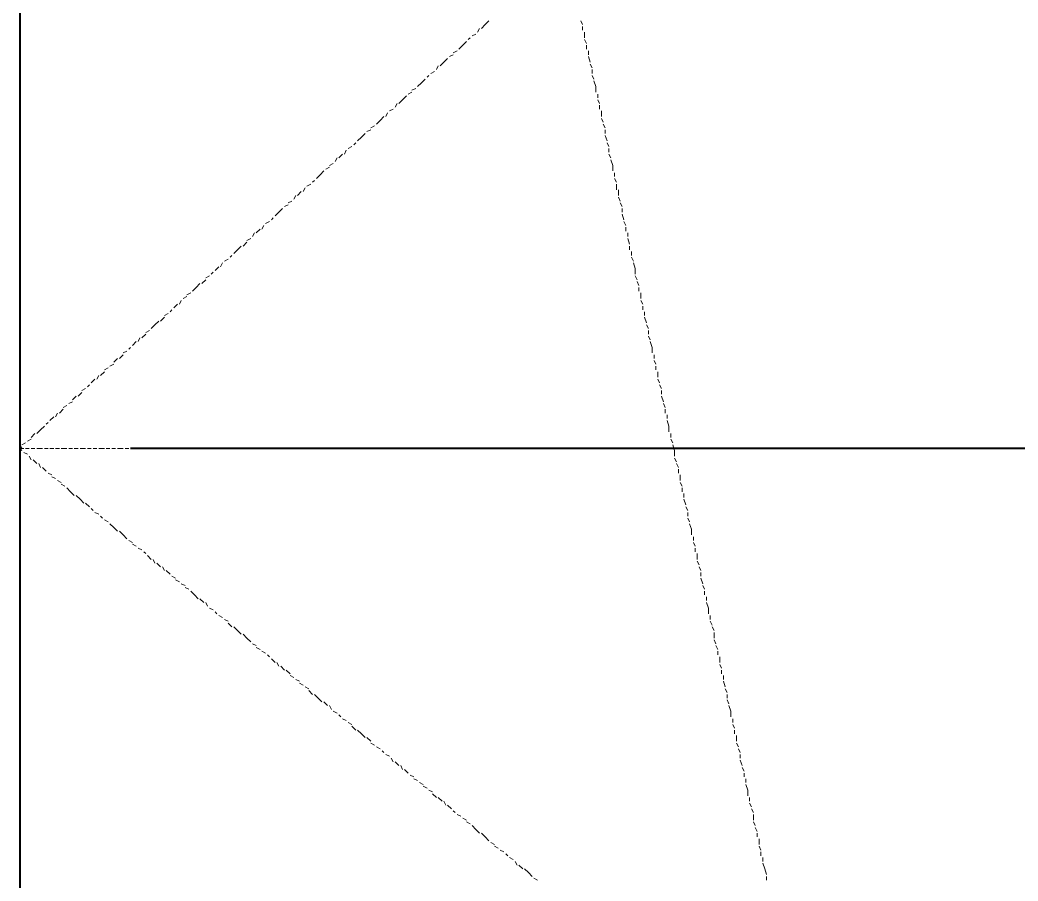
# Model space of a CAD drawing. Extents: x 8 to 21351, y 0 to 420.
# Drawn here: x 15752.01 to 15763.27, y 235.93 to 245.65 of the extents above; entities that cross this region are included whole.
import ezdxf

# ---------------------------------------------------------------- set-up
doc = ezdxf.new("R2010")
doc.units = 0

msp = doc.modelspace()

# ---------------------------------------------------------------- linework, layer by layer
at = {"color": 7, "lineweight": 40}
for p, q in [((15752.008, 262.065), (15752.008, 174.561)), ((15780.753, 240.813), (15753.257, 240.813))]:
    msp.add_line(p, q, dxfattribs=at)
at = {"lineweight": 25}
msp.add_line((15752.008, 245.914), (15752.008, 225.912), dxfattribs=at)
at = {"color": 7, "lineweight": 5}
for p, q in [((15752.008, 245.597), (15752.008, 245.639)), ((15757.3, 245.639), (15757.258, 245.597)), ((15758.358, 245.597), (15758.337, 245.639)), ((15752.008, 245.533), (15752.008, 245.576)), ((15757.194, 245.554), (15757.173, 245.512)), ((15757.258, 245.597), (15757.215, 245.554)), ((15758.358, 245.533), (15758.358, 245.576)), ((15752.008, 245.449), (15752.008, 245.512)), ((15752.008, 245.385), (15752.008, 245.449)), ((15757.046, 245.406), (15757.004, 245.364)), ((15757.088, 245.449), (15757.067, 245.428)), ((15757.152, 245.491), (15757.11, 245.47)), ((15758.38, 245.449), (15758.38, 245.512)), ((15758.401, 245.385), (15758.38, 245.428)), ((15752.008, 245.322), (15752.008, 245.364)), ((15752.008, 245.258), (15752.008, 245.3)), ((15756.94, 245.3), (15756.898, 245.279)), ((15757.004, 245.364), (15756.961, 245.322)), ((15758.401, 245.322), (15758.401, 245.364)), ((15758.422, 245.258), (15758.422, 245.3)), ((15752.008, 245.173), (15752.008, 245.237)), ((15756.834, 245.216), (15756.792, 245.173)), ((15756.898, 245.258), (15756.856, 245.237)), ((15758.443, 245.173), (15758.422, 245.237)), ((15752.008, 245.11), (15752.008, 245.152)), ((15752.008, 245.047), (15752.008, 245.089)), ((15756.686, 245.068), (15756.644, 245.047)), ((15756.729, 245.131), (15756.707, 245.089)), ((15756.792, 245.173), (15756.75, 245.131)), ((15758.464, 245.11), (15758.443, 245.152)), ((15758.464, 245.047), (15758.464, 245.089)), ((15752.008, 244.962), (15752.008, 245.025)), ((15756.58, 244.983), (15756.538, 244.941)), ((15756.623, 245.025), (15756.602, 245.004)), ((15758.485, 244.983), (15758.464, 245.025)), ((15758.507, 244.898), (15758.485, 244.962)), ((15752.008, 244.898), (15752.008, 244.941)), ((15752.008, 244.835), (15752.008, 244.877)), ((15756.475, 244.877), (15756.432, 244.856)), ((15756.538, 244.941), (15756.496, 244.898)), ((15758.507, 244.835), (15758.507, 244.898)), ((15752.008, 244.75), (15752.008, 244.814)), ((15752.008, 244.687), (15752.008, 244.729)), ((15756.326, 244.75), (15756.284, 244.708)), ((15756.369, 244.792), (15756.326, 244.75)), ((15756.432, 244.835), (15756.39, 244.814)), ((15758.528, 244.771), (15758.528, 244.814)), ((15758.549, 244.708), (15758.528, 244.75)), ((15752.008, 244.623), (15752.008, 244.666)), ((15756.221, 244.644), (15756.178, 244.623)), ((15756.263, 244.708), (15756.242, 244.666)), ((15758.549, 244.644), (15758.549, 244.687)), ((15758.57, 244.56), (15758.57, 244.623)), ((15752.008, 244.538), (15752.008, 244.602)), ((15752.008, 244.475), (15752.008, 244.538)), ((15756.072, 244.517), (15756.03, 244.475)), ((15756.115, 244.56), (15756.072, 244.517)), ((15756.157, 244.602), (15756.136, 244.56)), ((15758.591, 244.496), (15758.57, 244.538)), ((15752.008, 244.411), (15752.008, 244.454)), ((15752.008, 244.348), (15752.008, 244.39)), ((15755.967, 244.411), (15755.924, 244.39)), ((15756.009, 244.454), (15755.967, 244.433)), ((15758.612, 244.433), (15758.591, 244.475)), ((15758.612, 244.369), (15758.612, 244.411)), ((15752.008, 244.263), (15752.008, 244.327)), ((15755.861, 244.327), (15755.818, 244.285)), ((15755.903, 244.369), (15755.861, 244.327)), ((15758.634, 244.285), (15758.612, 244.348)), ((15752.008, 244.2), (15752.008, 244.242)), ((15752.008, 244.136), (15752.008, 244.179)), ((15755.691, 244.179), (15755.67, 244.136)), ((15755.755, 244.221), (15755.713, 244.2)), ((15755.797, 244.263), (15755.776, 244.242)), ((15758.655, 244.221), (15758.634, 244.263)), ((15758.655, 244.157), (15758.655, 244.2)), ((15752.008, 244.052), (15752.008, 244.115)), ((15755.586, 244.094), (15755.564, 244.052)), ((15755.649, 244.136), (15755.607, 244.094)), ((15758.676, 244.094), (15758.655, 244.136)), ((15758.697, 244.009), (15758.676, 244.073)), ((15752.008, 243.988), (15752.008, 244.03)), ((15752.008, 243.925), (15752.008, 243.967)), ((15755.437, 243.946), (15755.395, 243.904)), ((15755.501, 243.988), (15755.459, 243.967)), ((15755.543, 244.03), (15755.501, 244.009)), ((15758.697, 243.946), (15758.697, 244.009)), ((15752.008, 243.84), (15752.008, 243.904)), ((15755.332, 243.84), (15755.31, 243.819)), ((15755.395, 243.904), (15755.353, 243.861)), ((15758.718, 243.882), (15758.718, 243.925)), ((15758.739, 243.819), (15758.718, 243.861)), ((15752.008, 243.776), (15752.008, 243.819)), ((15752.008, 243.713), (15752.008, 243.755)), ((15755.226, 243.755), (15755.205, 243.713)), ((15755.289, 243.798), (15755.247, 243.776)), ((15758.739, 243.734), (15758.739, 243.798)), ((15758.761, 243.671), (15758.761, 243.734)), ((15752.008, 243.628), (15752.008, 243.692)), ((15752.008, 243.565), (15752.008, 243.628)), ((15755.078, 243.607), (15755.035, 243.586)), ((15755.12, 243.671), (15755.099, 243.628)), ((15755.183, 243.713), (15755.141, 243.671)), ((15758.782, 243.607), (15758.761, 243.649)), ((15752.008, 243.501), (15752.008, 243.544)), ((15754.972, 243.523), (15754.929, 243.48)), ((15755.035, 243.565), (15754.993, 243.544)), ((15758.803, 243.544), (15758.782, 243.586)), ((15758.803, 243.48), (15758.803, 243.523)), ((15752.008, 243.438), (15752.008, 243.48)), ((15752.008, 243.353), (15752.008, 243.417)), ((15754.866, 243.417), (15754.845, 243.395)), ((15754.929, 243.48), (15754.887, 243.438)), ((15758.824, 243.395), (15758.803, 243.459)), ((15752.008, 243.29), (15752.008, 243.332)), ((15752.008, 243.226), (15752.008, 243.268)), ((15754.718, 243.29), (15754.675, 243.247)), ((15754.76, 243.332), (15754.739, 243.29)), ((15754.824, 243.374), (15754.781, 243.353)), ((15758.845, 243.332), (15758.824, 243.374)), ((15758.845, 243.268), (15758.845, 243.311)), ((15752.008, 243.142), (15752.008, 243.205)), ((15754.612, 243.184), (15754.57, 243.163)), ((15754.654, 243.247), (15754.633, 243.205)), ((15758.866, 243.205), (15758.866, 243.247)), ((15758.888, 243.12), (15758.866, 243.184)), ((15752.008, 243.078), (15752.008, 243.12)), ((15752.008, 243.014), (15752.008, 243.057)), ((15754.464, 243.057), (15754.421, 243.014)), ((15754.506, 243.099), (15754.464, 243.057)), ((15754.57, 243.142), (15754.527, 243.099)), ((15758.888, 243.057), (15758.888, 243.099)), ((15752.008, 242.93), (15752.008, 242.993)), ((15754.358, 242.951), (15754.316, 242.93)), ((15754.4, 242.993), (15754.379, 242.972)), ((15758.909, 242.993), (15758.909, 243.036)), ((15758.93, 242.93), (15758.909, 242.972)), ((15752.008, 242.866), (15752.008, 242.909)), ((15752.008, 242.803), (15752.008, 242.845)), ((15754.252, 242.866), (15754.21, 242.824)), ((15754.294, 242.909), (15754.273, 242.866)), ((15758.951, 242.845), (15758.93, 242.909)), ((15758.951, 242.782), (15758.951, 242.845)), ((15752.008, 242.718), (15752.008, 242.782)), ((15752.008, 242.655), (15752.008, 242.718)), ((15754.104, 242.718), (15754.062, 242.676)), ((15754.146, 242.761), (15754.104, 242.739)), ((15754.189, 242.803), (15754.167, 242.782)), ((15758.972, 242.718), (15758.951, 242.761)), ((15752.008, 242.591), (15752.008, 242.633)), ((15753.998, 242.633), (15753.956, 242.591)), ((15754.04, 242.676), (15753.998, 242.633)), ((15758.993, 242.655), (15758.972, 242.697)), ((15758.993, 242.591), (15758.993, 242.633)), ((15752.008, 242.528), (15752.008, 242.57)), ((15752.008, 242.443), (15752.008, 242.506)), ((15753.829, 242.485), (15753.808, 242.443)), ((15753.892, 242.528), (15753.85, 242.506)), ((15753.935, 242.57), (15753.892, 242.549)), ((15759.015, 242.506), (15759.015, 242.57)), ((15759.036, 242.443), (15759.015, 242.485)), ((15752.008, 242.38), (15752.008, 242.422)), ((15753.723, 242.38), (15753.702, 242.358)), ((15753.786, 242.443), (15753.744, 242.401)), ((15759.036, 242.38), (15759.036, 242.422)), ((15752.008, 242.316), (15752.008, 242.358)), ((15752.008, 242.231), (15752.008, 242.295)), ((15753.575, 242.252), (15753.532, 242.21)), ((15753.638, 242.295), (15753.596, 242.252)), ((15753.681, 242.337), (15753.638, 242.316)), ((15759.057, 242.316), (15759.057, 242.358)), ((15759.078, 242.231), (15759.057, 242.295)), ((15752.008, 242.168), (15752.008, 242.21)), ((15752.008, 242.104), (15752.008, 242.147)), ((15753.469, 242.147), (15753.427, 242.125)), ((15753.532, 242.21), (15753.49, 242.168)), ((15759.099, 242.168), (15759.078, 242.21)), ((15759.099, 242.104), (15759.099, 242.147)), ((15752.008, 242.02), (15752.008, 242.083)), ((15753.363, 242.062), (15753.342, 242.02)), ((15753.427, 242.104), (15753.384, 242.062)), ((15759.12, 242.041), (15759.099, 242.083)), ((15752.008, 241.956), (15752.008, 241.999)), ((15752.008, 241.893), (15752.008, 241.935)), ((15753.215, 241.914), (15753.173, 241.893)), ((15753.257, 241.956), (15753.236, 241.935)), ((15753.321, 242.02), (15753.278, 241.977)), ((15759.142, 241.956), (15759.12, 242.02)), ((15759.142, 241.893), (15759.142, 241.956)), ((15752.008, 241.808), (15752.008, 241.871)), ((15752.008, 241.744), (15752.008, 241.808)), ((15753.109, 241.829), (15753.067, 241.787)), ((15753.173, 241.871), (15753.13, 241.829)), ((15759.163, 241.829), (15759.163, 241.871)), ((15759.184, 241.766), (15759.163, 241.808)), ((15752.008, 241.681), (15752.008, 241.723)), ((15753.003, 241.723), (15752.961, 241.702)), ((15753.067, 241.766), (15753.024, 241.744)), ((15759.184, 241.702), (15759.184, 241.744)), ((15752.008, 241.618), (15752.008, 241.66)), ((15752.008, 241.533), (15752.008, 241.596)), ((15752.855, 241.596), (15752.813, 241.554)), ((15752.897, 241.639), (15752.876, 241.596)), ((15752.961, 241.681), (15752.919, 241.639)), ((15759.205, 241.618), (15759.205, 241.681)), ((15759.226, 241.554), (15759.205, 241.596)), ((15752.008, 241.469), (15752.008, 241.512)), ((15752.749, 241.49), (15752.707, 241.469)), ((15752.792, 241.533), (15752.77, 241.512)), ((15759.247, 241.49), (15759.226, 241.533)), ((15759.247, 241.427), (15759.247, 241.469)), ((15752.008, 241.406), (15752.008, 241.448)), ((15752.008, 241.321), (15752.008, 241.385)), ((15752.643, 241.406), (15752.601, 241.363)), ((15752.707, 241.448), (15752.665, 241.406)), ((15759.269, 241.342), (15759.247, 241.406)), ((15752.008, 241.258), (15752.008, 241.3)), ((15752.008, 241.194), (15752.008, 241.236)), ((15752.495, 241.258), (15752.453, 241.215)), ((15752.538, 241.3), (15752.495, 241.279)), ((15752.601, 241.342), (15752.559, 241.321)), ((15759.29, 241.279), (15759.269, 241.321)), ((15759.29, 241.215), (15759.29, 241.258)), ((15752.008, 241.109), (15752.008, 241.173)), ((15752.389, 241.173), (15752.347, 241.131)), ((15752.432, 241.215), (15752.411, 241.173)), ((15759.311, 241.152), (15759.311, 241.194)), ((15759.332, 241.067), (15759.311, 241.131)), ((15752.008, 241.046), (15752.008, 241.088)), ((15752.008, 240.982), (15752.008, 241.025)), ((15752.241, 241.025), (15752.199, 240.982)), ((15752.284, 241.067), (15752.241, 241.025)), ((15752.326, 241.109), (15752.305, 241.088)), ((15759.332, 241.004), (15759.332, 241.067)), ((15752.008, 240.898), (15752.008, 240.961)), ((15752.135, 240.919), (15752.093, 240.898)), ((15752.178, 240.982), (15752.135, 240.94)), ((15759.353, 240.94), (15759.353, 240.982)), ((15759.374, 240.877), (15759.353, 240.919)), ((15752.008, 240.834), (15752.008, 240.898)), ((15752.03, 240.834), (15752.008, 240.813)), ((15752.008, 240.813), (15752.051, 240.813)), ((15752.008, 240.813), (15752.03, 240.792)), ((15752.008, 240.771), (15752.008, 240.813)), ((15752.072, 240.877), (15752.03, 240.856)), ((15752.072, 240.813), (15752.114, 240.813)), ((15752.135, 240.813), (15752.178, 240.813)), ((15752.199, 240.813), (15752.262, 240.813)), ((15752.284, 240.813), (15752.326, 240.813)), ((15752.347, 240.813), (15752.389, 240.813)), ((15752.411, 240.813), (15752.453, 240.813)), ((15752.474, 240.813), (15752.538, 240.813)), ((15752.559, 240.813), (15752.601, 240.813)), ((15752.622, 240.813), (15752.665, 240.813)), ((15752.686, 240.813), (15752.749, 240.813)), ((15752.77, 240.813), (15752.813, 240.813)), ((15752.834, 240.813), (15752.876, 240.813)), ((15752.897, 240.813), (15752.961, 240.813)), ((15752.982, 240.813), (15753.024, 240.813)), ((15753.046, 240.813), (15753.088, 240.813)), ((15753.109, 240.813), (15753.173, 240.813)), ((15753.194, 240.813), (15753.236, 240.813)), ((15753.257, 240.813), (15753.3, 240.813)), ((15753.321, 240.813), (15753.363, 240.813)), ((15753.384, 240.813), (15753.448, 240.813)), ((15753.469, 240.813), (15753.511, 240.813)), ((15753.532, 240.813), (15753.575, 240.813)), ((15753.596, 240.813), (15753.659, 240.813)), ((15753.681, 240.813), (15753.723, 240.813)), ((15753.744, 240.813), (15753.786, 240.813)), ((15753.808, 240.813), (15753.871, 240.813)), ((15753.892, 240.813), (15753.935, 240.813)), ((15753.956, 240.813), (15753.998, 240.813)), ((15754.019, 240.813), (15754.083, 240.813)), ((15754.083, 240.813), (15754.146, 240.813)), ((15754.167, 240.813), (15754.21, 240.813)), ((15754.231, 240.813), (15754.273, 240.813)), ((15754.294, 240.813), (15754.358, 240.813)), ((15754.379, 240.813), (15754.421, 240.813)), ((15754.443, 240.813), (15754.485, 240.813)), ((15754.506, 240.813), (15754.57, 240.813)), ((15754.591, 240.813), (15754.633, 240.813)), ((15754.654, 240.813), (15754.697, 240.813)), ((15754.718, 240.813), (15754.781, 240.813)), ((15754.802, 240.813), (15754.845, 240.813)), ((15754.866, 240.813), (15754.908, 240.813)), ((15754.929, 240.813), (15754.993, 240.813)), ((15754.993, 240.813), (15755.056, 240.813)), ((15755.078, 240.813), (15755.12, 240.813)), ((15755.141, 240.813), (15755.183, 240.813)), ((15755.205, 240.813), (15755.268, 240.813)), ((15755.289, 240.813), (15755.332, 240.813)), ((15755.353, 240.813), (15755.395, 240.813)), ((15755.416, 240.813), (15755.48, 240.813)), ((15755.501, 240.813), (15755.543, 240.813)), ((15755.564, 240.813), (15755.607, 240.813)), ((15755.628, 240.813), (15755.691, 240.813)), ((15755.713, 240.813), (15755.755, 240.813)), ((15755.776, 240.813), (15755.818, 240.813)), ((15755.84, 240.813), (15755.903, 240.813)), ((15755.903, 240.813), (15755.967, 240.813)), ((15755.988, 240.813), (15756.03, 240.813)), ((15756.051, 240.813), (15756.094, 240.813)), ((15756.115, 240.813), (15756.178, 240.813)), ((15756.199, 240.813), (15756.242, 240.813)), ((15756.263, 240.813), (15756.305, 240.813)), ((15756.326, 240.813), (15756.39, 240.813)), ((15756.411, 240.813), (15756.453, 240.813)), ((15756.475, 240.813), (15756.517, 240.813)), ((15756.538, 240.813), (15756.602, 240.813)), ((15756.623, 240.813), (15756.665, 240.813)), ((15756.686, 240.813), (15756.729, 240.813)), ((15756.75, 240.813), (15756.813, 240.813)), ((15756.813, 240.813), (15756.877, 240.813)), ((15756.898, 240.813), (15756.94, 240.813)), ((15756.961, 240.813), (15757.004, 240.813)), ((15757.025, 240.813), (15757.088, 240.813)), ((15757.11, 240.813), (15757.152, 240.813)), ((15757.173, 240.813), (15757.215, 240.813)), ((15757.237, 240.813), (15757.3, 240.813)), ((15757.321, 240.813), (15757.364, 240.813)), ((15757.385, 240.813), (15757.427, 240.813)), ((15757.448, 240.813), (15757.512, 240.813)), ((15757.533, 240.813), (15757.575, 240.813)), ((15757.596, 240.813), (15757.639, 240.813)), ((15757.66, 240.813), (15757.723, 240.813)), ((15757.723, 240.813), (15757.787, 240.813)), ((15757.808, 240.813), (15757.85, 240.813)), ((15757.872, 240.813), (15757.914, 240.813)), ((15757.935, 240.813), (15757.999, 240.813)), ((15758.02, 240.813), (15758.062, 240.813)), ((15758.083, 240.813), (15758.126, 240.813)), ((15758.147, 240.813), (15758.21, 240.813)), ((15758.231, 240.813), (15758.274, 240.813)), ((15758.295, 240.813), (15758.337, 240.813)), ((15758.358, 240.813), (15758.422, 240.813)), ((15758.443, 240.813), (15758.485, 240.813)), ((15758.507, 240.813), (15758.549, 240.813)), ((15758.57, 240.813), (15758.634, 240.813)), ((15758.634, 240.813), (15758.697, 240.813)), ((15758.718, 240.813), (15758.761, 240.813)), ((15758.782, 240.813), (15758.824, 240.813)), ((15758.845, 240.813), (15758.909, 240.813)), ((15758.93, 240.813), (15758.972, 240.813)), ((15758.993, 240.813), (15759.036, 240.813)), ((15759.057, 240.813), (15759.12, 240.813)), ((15759.142, 240.813), (15759.184, 240.813)), ((15759.205, 240.813), (15759.247, 240.813)), ((15759.269, 240.813), (15759.332, 240.813)), ((15759.353, 240.813), (15759.374, 240.813)), ((15759.396, 240.792), (15759.374, 240.856)), ((15759.396, 240.728), (15759.396, 240.792)), ((15752.008, 240.707), (15752.008, 240.75)), ((15752.008, 240.623), (15752.008, 240.686)), ((15752.051, 240.771), (15752.093, 240.75)), ((15752.114, 240.728), (15752.135, 240.686)), ((15752.157, 240.686), (15752.199, 240.644)), ((15759.417, 240.665), (15759.396, 240.707)), ((15752.008, 240.559), (15752.008, 240.601)), ((15752.22, 240.644), (15752.241, 240.601)), ((15752.262, 240.601), (15752.305, 240.559)), ((15759.438, 240.601), (15759.417, 240.644)), ((15759.438, 240.538), (15759.438, 240.58)), ((15752.008, 240.496), (15752.008, 240.538)), ((15752.008, 240.411), (15752.008, 240.475)), ((15752.326, 240.538), (15752.368, 240.517)), ((15752.368, 240.496), (15752.411, 240.475)), ((15752.432, 240.453), (15752.474, 240.432)), ((15759.459, 240.453), (15759.459, 240.517)), ((15752.008, 240.347), (15752.008, 240.39)), ((15752.474, 240.411), (15752.516, 240.39)), ((15752.538, 240.369), (15752.58, 240.326)), ((15759.48, 240.39), (15759.459, 240.432)), ((15759.48, 240.326), (15759.48, 240.369)), ((15752.008, 240.284), (15752.008, 240.326)), ((15752.008, 240.199), (15752.008, 240.263)), ((15752.58, 240.326), (15752.622, 240.284)), ((15752.643, 240.284), (15752.686, 240.242)), ((15752.686, 240.242), (15752.728, 240.199)), ((15759.501, 240.263), (15759.501, 240.305)), ((15759.523, 240.178), (15759.501, 240.242)), ((15752.008, 240.136), (15752.008, 240.178)), ((15752.008, 240.072), (15752.008, 240.115)), ((15752.749, 240.199), (15752.792, 240.157)), ((15752.813, 240.136), (15752.834, 240.115)), ((15759.544, 240.115), (15759.523, 240.157)), ((15752.008, 239.988), (15752.008, 240.051)), ((15752.855, 240.093), (15752.897, 240.072)), ((15752.919, 240.051), (15752.94, 240.03)), ((15752.961, 240.009), (15753.003, 239.988)), ((15759.544, 240.051), (15759.544, 240.093)), ((15759.565, 239.988), (15759.544, 240.03)), ((15752.008, 239.924), (15752.008, 239.988)), ((15752.008, 239.861), (15752.008, 239.903)), ((15753.024, 239.966), (15753.067, 239.924)), ((15753.067, 239.924), (15753.109, 239.882)), ((15759.586, 239.903), (15759.565, 239.966)), ((15759.586, 239.839), (15759.586, 239.903)), ((15752.008, 239.797), (15752.008, 239.839)), ((15752.008, 239.713), (15752.008, 239.776)), ((15753.13, 239.882), (15753.173, 239.839)), ((15753.173, 239.839), (15753.215, 239.797)), ((15753.236, 239.776), (15753.278, 239.755)), ((15759.607, 239.776), (15759.607, 239.818)), ((15752.008, 239.649), (15752.008, 239.691)), ((15753.278, 239.734), (15753.321, 239.713)), ((15753.342, 239.691), (15753.384, 239.67)), ((15759.628, 239.713), (15759.607, 239.755)), ((15759.628, 239.649), (15759.628, 239.691)), ((15752.008, 239.585), (15752.008, 239.628)), ((15752.008, 239.501), (15752.008, 239.564)), ((15753.405, 239.649), (15753.427, 239.628)), ((15753.448, 239.607), (15753.49, 239.564)), ((15753.511, 239.564), (15753.532, 239.522)), ((15759.65, 239.564), (15759.65, 239.628)), ((15752.008, 239.437), (15752.008, 239.48)), ((15753.554, 239.522), (15753.596, 239.48)), ((15753.617, 239.48), (15753.638, 239.437)), ((15753.659, 239.437), (15753.702, 239.395)), ((15759.671, 239.501), (15759.65, 239.543)), ((15759.692, 239.437), (15759.671, 239.48)), ((15752.008, 239.374), (15752.008, 239.416)), ((15752.008, 239.289), (15752.008, 239.353)), ((15753.723, 239.374), (15753.765, 239.353)), ((15753.765, 239.332), (15753.808, 239.31)), ((15759.692, 239.374), (15759.692, 239.416)), ((15759.713, 239.289), (15759.692, 239.353)), ((15752.008, 239.226), (15752.008, 239.268)), ((15753.829, 239.289), (15753.871, 239.268)), ((15753.871, 239.247), (15753.913, 239.226)), ((15759.734, 239.226), (15759.713, 239.268)), ((15752.008, 239.162), (15752.008, 239.204)), ((15752.008, 239.077), (15752.008, 239.141)), ((15753.935, 239.204), (15753.977, 239.162)), ((15753.977, 239.162), (15754.019, 239.12)), ((15754.04, 239.12), (15754.083, 239.077)), ((15759.734, 239.162), (15759.734, 239.204)), ((15759.755, 239.099), (15759.755, 239.141)), ((15752.008, 239.014), (15752.008, 239.077)), ((15752.008, 238.95), (15752.008, 238.993)), ((15754.104, 239.077), (15754.125, 239.035)), ((15754.146, 239.014), (15754.189, 238.993)), ((15759.777, 239.014), (15759.755, 239.077)), ((15759.777, 238.95), (15759.777, 239.014)), ((15752.008, 238.887), (15752.008, 238.929)), ((15754.21, 238.972), (15754.231, 238.95)), ((15754.252, 238.929), (15754.294, 238.908)), ((15754.316, 238.887), (15754.358, 238.866)), ((15759.798, 238.887), (15759.798, 238.929)), ((15752.008, 238.802), (15752.008, 238.866)), ((15752.008, 238.739), (15752.008, 238.781)), ((15754.358, 238.845), (15754.4, 238.802)), ((15754.421, 238.802), (15754.464, 238.76)), ((15754.464, 238.76), (15754.506, 238.718)), ((15759.819, 238.823), (15759.798, 238.866)), ((15759.84, 238.76), (15759.819, 238.802)), ((15752.008, 238.675), (15752.008, 238.718)), ((15752.008, 238.591), (15752.008, 238.654)), ((15754.527, 238.718), (15754.57, 238.675)), ((15754.57, 238.675), (15754.612, 238.633)), ((15759.84, 238.675), (15759.84, 238.739)), ((15759.861, 238.612), (15759.84, 238.654)), ((15752.008, 238.527), (15752.008, 238.57)), ((15754.633, 238.612), (15754.675, 238.591)), ((15754.675, 238.57), (15754.718, 238.548)), ((15759.882, 238.548), (15759.861, 238.591)), ((15752.008, 238.464), (15752.008, 238.506)), ((15752.008, 238.379), (15752.008, 238.442)), ((15754.739, 238.527), (15754.781, 238.506)), ((15754.802, 238.485), (15754.824, 238.464)), ((15754.845, 238.442), (15754.887, 238.4)), ((15759.882, 238.485), (15759.882, 238.527)), ((15759.904, 238.4), (15759.904, 238.464)), ((15752.008, 238.315), (15752.008, 238.358)), ((15754.908, 238.4), (15754.929, 238.358)), ((15754.951, 238.358), (15754.993, 238.315)), ((15755.014, 238.315), (15755.056, 238.273)), ((15759.925, 238.337), (15759.904, 238.379)), ((15759.925, 238.273), (15759.925, 238.315)), ((15752.008, 238.252), (15752.008, 238.294)), ((15752.008, 238.167), (15752.008, 238.231)), ((15755.056, 238.252), (15755.099, 238.231)), ((15755.12, 238.21), (15755.162, 238.188)), ((15759.946, 238.21), (15759.946, 238.252)), ((15752.008, 238.104), (15752.008, 238.167)), ((15755.162, 238.167), (15755.205, 238.146)), ((15755.226, 238.125), (15755.268, 238.104)), ((15759.967, 238.125), (15759.946, 238.188)), ((15759.988, 238.061), (15759.967, 238.104)), ((15752.008, 238.04), (15752.008, 238.083)), ((15752.008, 237.977), (15752.008, 238.019)), ((15755.268, 238.083), (15755.31, 238.04)), ((15755.332, 238.04), (15755.374, 237.998)), ((15755.374, 237.998), (15755.416, 237.956)), ((15759.988, 237.998), (15759.988, 238.04)), ((15760.009, 237.935), (15759.988, 237.977)), ((15752.008, 237.892), (15752.008, 237.956)), ((15752.008, 237.829), (15752.008, 237.871)), ((15755.437, 237.956), (15755.48, 237.913)), ((15755.501, 237.913), (15755.522, 237.871)), ((15760.031, 237.85), (15760.009, 237.913)), ((15752.008, 237.765), (15752.008, 237.808)), ((15755.543, 237.85), (15755.586, 237.829)), ((15755.607, 237.808), (15755.628, 237.786)), ((15755.649, 237.765), (15755.691, 237.744)), ((15760.031, 237.786), (15760.031, 237.85)), ((15760.052, 237.723), (15760.052, 237.765)), ((15752.008, 237.68), (15752.008, 237.744)), ((15752.008, 237.617), (15752.008, 237.659)), ((15755.713, 237.723), (15755.755, 237.702)), ((15755.755, 237.68), (15755.797, 237.638)), ((15755.818, 237.638), (15755.861, 237.596)), ((15760.073, 237.659), (15760.052, 237.702)), ((15760.073, 237.596), (15760.073, 237.638)), ((15752.008, 237.554), (15752.008, 237.596)), ((15752.008, 237.469), (15752.008, 237.532)), ((15755.861, 237.596), (15755.903, 237.554)), ((15755.924, 237.554), (15755.967, 237.511)), ((15760.094, 237.511), (15760.094, 237.575)), ((15752.008, 237.405), (15752.008, 237.448)), ((15755.967, 237.49), (15756.009, 237.469)), ((15756.03, 237.448), (15756.072, 237.427)), ((15760.115, 237.448), (15760.094, 237.49)), ((15760.136, 237.384), (15760.115, 237.427)), ((15752.008, 237.342), (15752.008, 237.384)), ((15752.008, 237.257), (15752.008, 237.321)), ((15756.094, 237.405), (15756.115, 237.384)), ((15756.136, 237.363), (15756.178, 237.342)), ((15756.199, 237.321), (15756.221, 237.278)), ((15760.136, 237.321), (15760.136, 237.363)), ((15760.158, 237.236), (15760.136, 237.299)), ((15752.008, 237.194), (15752.008, 237.257)), ((15756.242, 237.278), (15756.284, 237.236)), ((15756.305, 237.236), (15756.326, 237.194)), ((15756.348, 237.194), (15756.39, 237.151)), ((15760.179, 237.173), (15760.158, 237.215)), ((15752.008, 237.13), (15752.008, 237.173)), ((15752.008, 237.067), (15752.008, 237.109)), ((15756.411, 237.13), (15756.453, 237.109)), ((15756.453, 237.088), (15756.496, 237.067)), ((15760.179, 237.109), (15760.179, 237.151)), ((15760.2, 237.045), (15760.2, 237.088)), ((15752.008, 236.982), (15752.008, 237.045)), ((15752.008, 236.918), (15752.008, 236.961)), ((15756.517, 237.045), (15756.559, 237.024)), ((15756.559, 237.003), (15756.602, 236.982)), ((15756.623, 236.961), (15756.665, 236.94)), ((15760.221, 236.961), (15760.2, 237.024)), ((15760.221, 236.897), (15760.221, 236.961)), ((15752.008, 236.855), (15752.008, 236.897)), ((15756.665, 236.918), (15756.707, 236.876)), ((15756.729, 236.876), (15756.771, 236.834)), ((15760.242, 236.834), (15760.242, 236.876)), ((15752.008, 236.77), (15752.008, 236.834)), ((15752.008, 236.707), (15752.008, 236.749)), ((15756.792, 236.834), (15756.813, 236.792)), ((15756.834, 236.792), (15756.877, 236.749)), ((15760.263, 236.77), (15760.242, 236.813)), ((15760.285, 236.707), (15760.263, 236.749)), ((15752.008, 236.643), (15752.008, 236.686)), ((15752.008, 236.559), (15752.008, 236.622)), ((15756.898, 236.728), (15756.919, 236.707)), ((15756.94, 236.686), (15756.983, 236.665)), ((15757.004, 236.643), (15757.046, 236.622)), ((15760.285, 236.622), (15760.285, 236.686)), ((15752.008, 236.495), (15752.008, 236.537)), ((15757.046, 236.601), (15757.088, 236.58)), ((15757.11, 236.559), (15757.152, 236.516)), ((15757.152, 236.516), (15757.194, 236.474)), ((15760.306, 236.559), (15760.285, 236.601)), ((15760.327, 236.495), (15760.306, 236.537)), ((15752.008, 236.432), (15752.008, 236.474)), ((15752.008, 236.347), (15752.008, 236.411)), ((15757.215, 236.474), (15757.258, 236.432)), ((15757.258, 236.432), (15757.3, 236.389)), ((15760.327, 236.432), (15760.327, 236.474)), ((15760.348, 236.347), (15760.348, 236.411)), ((15752.008, 236.284), (15752.008, 236.347)), ((15757.321, 236.368), (15757.364, 236.347)), ((15757.364, 236.326), (15757.406, 236.305)), ((15757.427, 236.284), (15757.469, 236.262)), ((15760.369, 236.284), (15760.348, 236.326)), ((15752.008, 236.22), (15752.008, 236.262)), ((15752.008, 236.156), (15752.008, 236.199)), ((15757.491, 236.241), (15757.512, 236.22)), ((15757.533, 236.199), (15757.575, 236.178)), ((15760.369, 236.22), (15760.369, 236.262)), ((15760.39, 236.156), (15760.39, 236.199)), ((15752.008, 236.072), (15752.008, 236.135)), ((15757.596, 236.156), (15757.618, 236.114)), ((15757.639, 236.114), (15757.681, 236.072)), ((15757.702, 236.072), (15757.745, 236.03)), ((15760.412, 236.072), (15760.39, 236.135)), ((15760.433, 236.008), (15760.412, 236.072)), ((15752.008, 236.008), (15752.008, 236.051)), ((15752.008, 235.945), (15752.008, 235.987)), ((15757.745, 236.03), (15757.787, 235.987)), ((15757.808, 235.966), (15757.85, 235.945)), ((15760.433, 235.945), (15760.433, 235.987))]:
    msp.add_line(p, q, dxfattribs=at)

doc.saveas('drawing.dxf')
